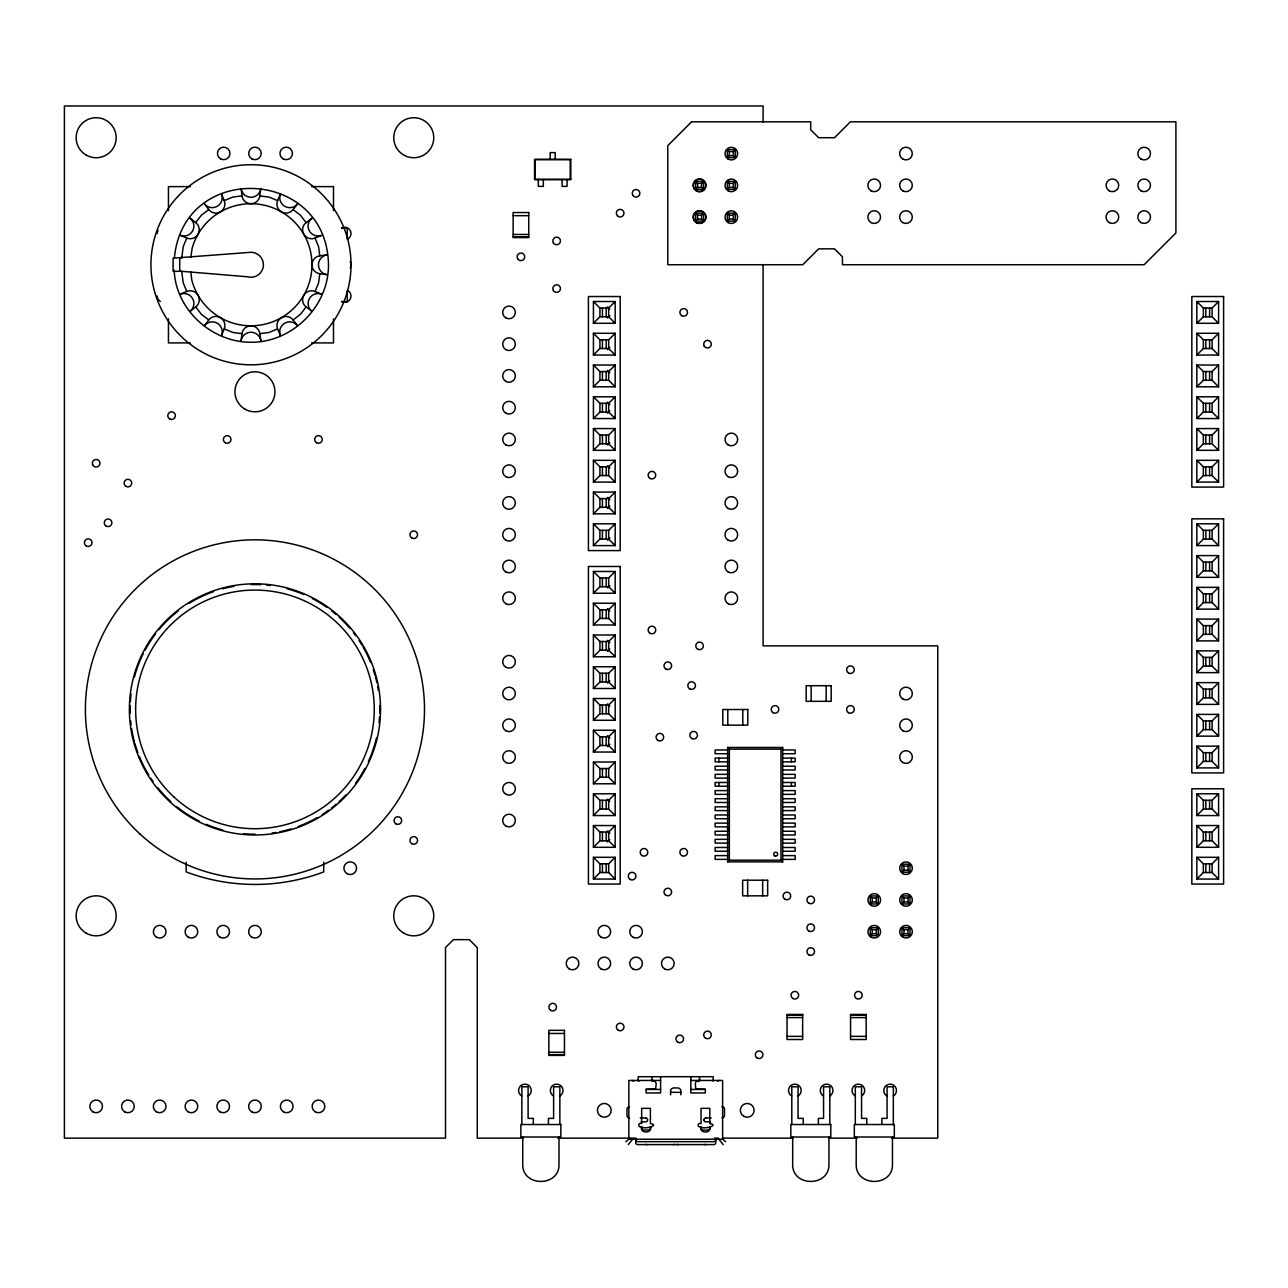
<?xml version="1.0" encoding="UTF-8"?>
<svg xmlns="http://www.w3.org/2000/svg" width="1288" height="1288" viewBox="0 0 1288 1288"><rect width="100%" height="100%" fill="white"/><g stroke="black" fill="none" stroke-linecap="round" stroke-linejoin="round"><path stroke-width="1.5" d="M241.951 333.656L241.065 340.966A9.998 9.998 0 0 1 260.901 340.966L259.886 333.656A9.048 9.048 0 0 0 241.951 333.656L232.774 332.449L224.241 328.907A9.048 9.048 0 0 0 208.704 319.939L201.363 314.304L195.744 306.979A9.048 9.048 0 0 0 186.776 291.442L183.234 282.893L181.705 271.301L173.091 271.301L173.091 258.163L251.176 252.271A12.51 12.51 0 0 1 263.267 266.664A12.51 12.51 0 0 1 247.425 276.775L181.721 271.301M174.427 257.471C183.975 160.855 326.975 167.875 328.488 264.764C328.746 306.254 292.457 342.528 250.983 342.27C211.844 342.367 175.667 309.748 174.186 270.238M181.721 258.163L183.234 246.636L186.808 238.006L180.062 235.173L181.173 235.656A9.998 9.998 0 0 0 190.994 219.008L189.883 218.139L196.694 223.404A9.048 9.048 0 0 1 187.807 238.441L186.808 238.006M259.806 195.873L259.645 197.032A9.048 9.048 0 0 1 242.176 197.032L241.146 188.547L241.323 189.851A9.998 9.998 0 0 0 260.643 189.851L260.804 188.547L259.806 195.873L269.047 197.08L277.628 200.638L277.017 202.619A9.048 9.048 0 0 0 292.94 209.815L297.48 203.971A9.998 9.998 0 0 1 279.866 196.018L280.526 193.828L277.628 200.638M315.045 238.038L314.658 238.232A9.048 9.048 0 0 1 304.676 223.903L312.034 218.107L310.456 219.556A9.998 9.998 0 0 0 321.501 235.414L315.045 238.038L318.587 246.636L319.794 255.797A9.048 9.048 0 0 0 319.794 273.732L318.587 282.893L315.029 291.507L313.934 291.056A9.048 9.048 0 0 0 305.208 306.19L312.066 311.39L311.036 310.585A9.998 9.998 0 0 1 320.696 293.857L321.903 294.356L315.029 291.507M190.833 257.391L192.105 248.359A61.051 61.051 0 0 1 286.435 215.112A61.051 61.051 0 0 1 285.421 315.125A61.051 61.051 0 0 1 191.783 279.963L190.833 272.058M632.585 1139.284L628.303 1144.533M224.241 328.907L221.472 335.717A9.998 9.998 0 0 0 204.293 325.8L208.704 319.939M195.696 222.615L201.363 215.225L208.753 209.558L209.944 210.894A9.048 9.048 0 0 0 224.434 201.153L221.681 194.391A9.998 9.998 0 0 1 205.645 205.178L204.341 203.697L208.753 209.558M306.142 306.914L300.458 314.304L293.117 319.939A9.048 9.048 0 0 0 277.596 328.907L269.047 332.449L259.886 333.656M534.568 179.483L570.826 179.483L570.826 159.487L534.568 159.487L534.568 179.483L570.826 179.483M534.568 159.487L570.826 159.487M695.584 189.368L697.581 187.372L701.574 187.372L703.586 189.368L695.584 189.368L695.584 181.367L703.586 181.367L703.586 189.368M701.574 187.372L701.574 183.363L703.586 181.367M727.334 157.603L729.33 155.607L733.339 155.607L735.335 157.603L727.334 157.603L727.334 149.601L735.335 149.601L735.335 157.603M733.339 155.607L733.339 151.614L735.335 149.601M593.43 323.288L599.918 316.784L608.677 316.784L615.181 323.288L615.181 301.521L593.43 301.521L593.43 323.288L615.181 323.288M593.43 301.521L599.918 308.025L608.677 308.025L615.181 301.521M695.584 221.133L697.581 219.121L701.574 219.121L703.586 221.133L695.584 221.133L695.584 213.132L703.586 213.132L703.586 221.133M701.574 219.121L701.574 215.128L703.586 213.132M727.334 189.368L729.33 187.372L733.339 187.372L735.335 189.368L727.334 189.368L727.334 181.367L735.335 181.367L735.335 189.368M733.339 187.372L733.339 183.363L735.335 181.367M593.43 355.037L599.918 348.533L608.677 348.533L615.181 355.037L615.181 333.286L593.43 333.286L593.43 355.037L615.181 355.037M593.43 333.286L599.918 339.791L608.677 339.791L615.181 333.286M727.334 221.133L729.33 219.121L733.339 219.121L735.335 221.133L727.334 221.133L727.334 213.132L735.335 213.132L735.335 221.133M733.339 219.121L733.339 215.128L735.335 213.132M593.43 386.803L599.918 380.298L608.677 380.298L615.181 386.803L615.181 365.035L593.43 365.035L593.43 386.803L615.181 386.803M593.43 365.035L599.918 371.54L608.677 371.54L615.181 365.035M593.43 418.552L599.918 412.063L599.918 403.305L593.43 396.801L615.181 396.801L615.181 418.552L593.43 418.552L593.43 396.801M615.181 418.552L608.677 412.063L608.677 403.305L615.181 396.801M593.43 450.317L599.918 443.813L608.677 443.813L615.181 450.317L615.181 428.566L593.43 428.566L593.43 450.317L615.181 450.317M593.43 428.566L599.918 435.054L608.677 435.054L615.181 428.566M593.43 482.082L599.918 475.578L599.918 466.82L593.43 460.315L615.181 460.315L615.181 482.082L593.43 482.082L593.43 460.315M615.181 482.082L608.677 475.578L608.677 466.82L615.181 460.315M593.43 513.832L599.918 507.327L608.677 507.327L615.181 513.832L615.181 492.08L593.43 492.08L593.43 513.832L615.181 513.832M593.43 492.08L599.918 498.585L608.677 498.585L615.181 492.08M593.43 545.597L599.918 539.092L608.677 539.092L615.181 545.597L615.181 523.83L593.43 523.83L593.43 545.597L615.181 545.597M593.43 523.83L599.918 530.334L608.677 530.334L615.181 523.83M593.43 593.237L599.918 586.732L599.918 577.974L593.43 571.47L615.181 571.47L615.181 593.237L593.43 593.237L593.43 571.47M599.918 577.974L608.677 577.974L615.181 571.47M593.43 624.986L599.918 618.481L608.677 618.481L615.181 624.986L593.43 624.986L593.43 603.235L615.181 603.235L615.181 624.986M608.677 618.481L608.677 609.739L615.181 603.235M593.43 656.751L599.918 650.247L599.918 641.488L593.43 635L615.181 635L615.181 656.751L593.43 656.751L593.43 635M599.918 641.488L608.677 641.488L615.181 635M593.43 688.5L599.918 682.012L608.677 682.012L615.181 688.5L593.43 688.5L593.43 666.749L615.181 666.749L615.181 688.5M593.43 666.749L599.918 673.254L608.677 673.254L615.181 666.749M593.43 720.266L599.918 713.761L599.918 705.019L593.43 698.515L615.181 698.515L615.181 720.266L593.43 720.266L593.43 698.515M599.918 705.019L608.677 705.019L615.181 698.515M593.43 752.031L599.918 745.527L599.918 736.768L593.43 730.264L615.181 730.264L615.181 752.031L593.43 752.031L593.43 730.264M599.918 736.768L608.677 736.768L615.181 730.264M593.43 783.78L599.918 777.276L599.918 768.534L593.43 762.029L615.181 762.029L615.181 783.78L593.43 783.78L593.43 762.029M599.918 768.534L608.677 768.534L615.181 762.029M593.43 815.546L599.918 809.041L608.677 809.041L615.181 815.546L593.43 815.546L593.43 793.794L615.181 793.794L615.181 815.546M593.43 793.794L599.918 800.283L608.677 800.283L615.181 793.794M593.43 847.295L599.918 840.806L599.918 832.048L593.43 825.544L615.181 825.544L615.181 847.295L593.43 847.295L593.43 825.544M615.181 847.295L608.677 840.806L608.677 832.048L615.181 825.544M593.43 879.06L599.918 872.556L608.677 872.556L615.181 879.06L615.181 857.309L593.43 857.309L593.43 879.06L615.181 879.06M608.677 872.556L608.677 863.813L615.181 857.309M1196.842 323.288L1203.346 316.784L1203.346 308.025L1196.842 301.521L1218.593 301.521L1218.593 323.288L1196.842 323.288L1196.842 301.521M1203.346 308.025L1212.105 308.025L1218.593 301.521M782.669 861.865L780.963 860.175L780.963 749.149L782.669 747.459L727.656 747.459L727.656 861.865L782.669 861.865L782.669 747.459M1196.842 355.037L1203.346 348.533L1203.346 339.791L1196.842 333.286L1218.593 333.286L1218.593 355.037L1196.842 355.037L1196.842 333.286M1203.346 339.791L1212.105 339.791L1218.593 333.286M1196.842 386.803L1203.346 380.298L1203.346 371.54L1196.842 365.035L1218.593 365.035L1218.593 386.803L1196.842 386.803L1196.842 365.035M1203.346 371.54L1212.105 371.54L1218.593 365.035M727.656 861.865L729.346 860.175L729.346 749.149L727.656 747.459M1196.842 418.552L1203.346 412.063L1203.346 403.305L1196.842 396.801L1218.593 396.801L1218.593 418.552L1196.842 418.552L1196.842 396.801M1203.346 403.305L1212.105 403.305L1218.593 396.801M1196.842 450.317L1203.346 443.813L1203.346 435.054L1196.842 428.566L1218.593 428.566L1218.593 450.317L1196.842 450.317L1196.842 428.566M1203.346 435.054L1212.105 435.054L1218.593 428.566M1196.842 482.082L1203.346 475.578L1203.346 466.82L1196.842 460.315L1218.593 460.315L1218.593 482.082L1196.842 482.082L1196.842 460.315M1203.346 466.82L1212.105 466.82L1218.593 460.315M1196.842 545.597L1203.346 539.092L1212.105 539.092L1218.593 545.597L1218.593 523.83L1196.842 523.83L1196.842 545.597L1218.593 545.597M1196.842 523.83L1203.346 530.334L1212.105 530.334L1218.593 523.83M870.253 903.951L872.25 901.938L872.25 897.945L870.253 895.949L878.255 895.949L878.255 903.951L870.253 903.951L870.253 895.949M872.25 897.945L876.259 897.945L878.255 895.949M902.003 872.185L904.015 870.189L908.008 870.189L910.004 872.185L902.003 872.185L902.003 864.184L910.004 864.184L910.004 872.185M908.008 870.189L908.008 866.18L910.004 864.184M1196.842 577.346L1203.346 570.858L1212.105 570.858L1218.593 577.346L1218.593 555.595L1196.842 555.595L1196.842 577.346L1218.593 577.346M1196.842 555.595L1203.346 562.099L1212.105 562.099L1218.593 555.595M870.253 935.7L872.25 933.703L876.259 933.703L878.255 935.7L878.255 927.698L870.253 927.698L870.253 935.7L878.255 935.7M870.253 927.698L872.25 929.695L876.259 929.695L878.255 927.698M902.003 903.951L904.015 901.938L908.008 901.938L910.004 903.951L902.003 903.951L902.003 895.949L910.004 895.949L910.004 903.951M908.008 901.938L908.008 897.945L910.004 895.949M1196.842 609.111L1203.346 602.607L1212.105 602.607L1218.593 609.111L1218.593 587.36L1196.842 587.36L1196.842 609.111L1218.593 609.111M1196.842 587.36L1203.346 593.849L1212.105 593.849L1218.593 587.36M902.003 935.7L904.015 933.703L908.008 933.703L910.004 935.7L902.003 935.7L902.003 927.698L910.004 927.698L910.004 935.7M902.003 927.698L904.015 929.695L908.008 929.695L910.004 927.698M1196.842 640.877L1203.346 634.372L1212.105 634.372L1218.593 640.877L1196.842 640.877L1196.842 619.109L1218.593 619.109L1218.593 640.877M1196.842 619.109L1203.346 625.614L1212.105 625.614L1218.593 619.109M1196.842 672.626L1203.346 666.121L1212.105 666.121L1218.593 672.626L1218.593 650.875L1196.842 650.875L1196.842 672.626L1218.593 672.626M1196.842 650.875L1203.346 657.379L1212.105 657.379L1218.593 650.875M1196.842 704.391L1203.346 697.887L1212.105 697.887L1218.593 704.391L1218.593 682.624L1196.842 682.624L1196.842 704.391L1218.593 704.391M1196.842 682.624L1203.346 689.128L1212.105 689.128L1218.593 682.624M1196.842 736.14L1203.346 729.652L1212.105 729.652L1218.593 736.14L1218.593 714.389L1196.842 714.389L1196.842 736.14L1218.593 736.14M1196.842 714.389L1203.346 720.894L1212.105 720.894L1218.593 714.389M1196.842 767.906L1203.346 761.401L1212.105 761.401L1218.593 767.906L1218.593 746.154L1196.842 746.154L1196.842 767.906L1218.593 767.906M1196.842 746.154L1203.346 752.659L1212.105 752.659L1218.593 746.154M1196.842 815.546L1203.346 809.041L1212.105 809.041L1218.593 815.546L1218.593 793.794L1196.842 793.794L1196.842 815.546L1218.593 815.546M1196.842 793.794L1203.346 800.283L1212.105 800.283L1218.593 793.794M1196.842 847.295L1203.346 840.806L1212.105 840.806L1218.593 847.295L1196.842 847.295L1196.842 825.544L1218.593 825.544L1218.593 847.295M1196.842 825.544L1203.346 832.048L1212.105 832.048L1218.593 825.544M1196.842 879.06L1203.346 872.556L1212.105 872.556L1218.593 879.06L1218.593 857.309L1196.842 857.309L1196.842 879.06L1218.593 879.06M1196.842 857.309L1203.346 863.813L1212.105 863.813L1218.593 857.309M717.706 1081.147L719.171 1080.455M625.839 1141.715L628.834 1139.22L722.616 1139.22L725.611 1141.715M195.744 306.979L189.948 311.454A9.998 9.998 0 0 0 180.03 294.276L186.776 291.442M712.699 1080.857L713.858 1080.455M224.176 200.638L232.774 197.08L242.031 195.873M319.794 255.797L327.184 254.847A9.998 9.998 0 0 0 327.184 274.682L319.794 273.732M727.334 149.601L729.33 151.614L733.339 151.614M695.584 181.367L697.581 183.363L701.574 183.363M727.334 181.367L729.33 183.363L733.339 183.363M190.334 186.615L168.454 186.615L168.454 210.668M311.632 186.615L333.495 186.615L333.495 210.668M695.584 213.132L697.581 215.128L701.574 215.128M727.334 213.132L729.33 215.128L733.339 215.128M513.139 215.676L528.74 215.676M341.626 227.879L347.261 227.879L347.261 239.133M513.139 234.464L528.74 234.464M513.139 236.815L528.74 236.815M341.626 301.65L347.261 301.65L347.261 290.396M1203.346 316.784L1212.105 316.784L1218.593 323.288M190.334 342.914L168.454 342.914L168.454 318.861M311.632 342.914L333.495 342.914L333.495 318.861M1203.346 348.533L1212.105 348.533L1218.593 355.037M1203.346 380.298L1212.105 380.298L1218.593 386.803M599.918 403.305L608.677 403.305M599.918 412.063L608.677 412.063M1203.346 412.063L1212.105 412.063L1218.593 418.552M1203.346 443.813L1212.105 443.813L1218.593 450.317M599.918 466.82L608.677 466.82M599.918 475.578L608.677 475.578M1203.346 475.578L1212.105 475.578L1218.593 482.082M599.918 586.732L608.677 586.732L615.181 593.237M593.43 603.235L599.918 609.739L608.677 609.739M599.918 650.247L608.677 650.247L615.181 656.751M599.918 713.761L608.677 713.761L615.181 720.266M599.918 745.527L608.677 745.527L615.181 752.031M729.346 749.149L780.963 749.149M727.656 749.97L715.146 749.97L715.146 753.721L727.656 753.721M782.669 749.97L795.163 749.97L795.163 753.721L782.669 753.721M727.656 758.085L715.146 758.085L715.146 761.836L727.656 761.836M782.669 758.085L795.163 758.085L795.163 761.836L782.669 761.836M727.656 766.215L715.146 766.215L715.146 769.966L727.656 769.966M782.669 766.215L795.163 766.215L795.163 769.966L782.669 769.966M727.656 774.346L715.146 774.346L715.146 778.097L727.656 778.097M782.669 774.346L795.163 774.346L795.163 778.097L782.669 778.097M599.918 777.276L608.677 777.276L615.181 783.78M727.656 782.476L715.146 782.476L715.146 786.227L727.656 786.227M782.669 782.476L795.163 782.476L795.163 786.227L782.669 786.227M727.656 790.607L715.146 790.607L715.146 794.358L727.656 794.358M782.669 790.607L795.163 790.607L795.163 794.358L782.669 794.358M727.656 798.721L715.146 798.721L715.146 802.472L727.656 802.472M782.669 798.721L795.163 798.721L795.163 802.472L782.669 802.472M727.656 806.851L715.146 806.851L715.146 810.603L727.656 810.603M782.669 806.851L795.163 806.851L795.163 810.603L782.669 810.603M727.656 814.982L715.146 814.982L715.146 818.733L727.656 818.733M782.669 814.982L795.163 814.982L795.163 818.733L782.669 818.733M727.656 823.113L715.146 823.113L715.146 826.864L727.656 826.864M782.669 823.113L795.163 823.113L795.163 826.864L782.669 826.864M727.656 831.243L715.146 831.243L715.146 834.994L727.656 834.994M782.669 831.243L795.163 831.243L795.163 834.994L782.669 834.994M599.918 832.048L608.677 832.048M727.656 839.357L715.146 839.357L715.146 843.109L727.656 843.109M782.669 839.357L795.163 839.357L795.163 843.109L782.669 843.109M599.918 840.806L608.677 840.806M727.656 847.488L715.146 847.488L715.146 851.239L727.656 851.239M782.669 847.488L795.163 847.488L795.163 851.239L782.669 851.239M727.656 855.618L715.146 855.618L715.146 859.37L727.656 859.37M782.669 855.618L795.163 855.618L795.163 859.37L782.669 859.37M729.346 860.175L780.963 860.175M593.43 857.309L599.918 863.813L608.677 863.813M902.003 864.184L904.015 866.18L908.008 866.18M902.003 895.949L904.015 897.945L908.008 897.945M872.25 901.938L876.259 901.938L878.255 903.951M787.049 1015.234L802.649 1015.234M850.563 1015.234L866.18 1015.234M787.049 1017.584L802.649 1017.584M850.563 1017.584L866.18 1017.584M548.865 1033.459L564.466 1033.459M787.049 1036.373L802.649 1036.373M850.563 1036.373L866.18 1036.373M548.865 1052.248L564.466 1052.248M548.865 1054.598L564.466 1054.598M660.599 1080.455L628.834 1080.455L628.834 1139.22M690.851 1080.455L722.616 1080.455L722.616 1139.22M646.093 1089.455L660.599 1089.455M690.851 1089.455L705.357 1089.455M670.597 1092.337L680.853 1092.337M640.297 1117.968L645.723 1117.968M705.727 1117.968L711.153 1117.968M641.054 1121.832L645.723 1121.832A1.868 1.868 0 0 0 647.59 1119.964L647.59 1119.835M710.396 1121.832L705.727 1121.832A1.868 1.868 0 0 1 703.86 1119.964L703.86 1119.835M641.649 1126.71C637.753 1128.224 637.753 1122.09 641.649 1123.587L641.649 1108.34L650.408 1108.34L650.408 1123.587C660.631 1125.503 643.308 1129.753 641.649 1126.839C639.331 1133.842 652.871 1133.714 650.408 1126.71M701.042 1126.71C697.146 1128.224 697.146 1122.09 701.042 1123.587L701.042 1108.34L709.801 1108.34L709.801 1123.587C720.008 1125.503 702.701 1129.753 701.042 1126.839C698.724 1133.842 712.264 1133.714 709.801 1126.71M523.524 1138.141L477.268 1138.141L477.268 947.582L469.331 939.644L453.44 939.644L445.503 947.582L445.503 1138.141L64.4 1138.141L64.4 105.97L763.092 105.97L763.092 122.022M557.704 1138.141L636.127 1138.141M714.55 1138.141L718.575 1138.141M722.6 1138.141L792.989 1138.141M829.182 1138.141L857.325 1138.141M891.521 1138.141L937.777 1138.141L937.777 645.868L763.092 645.868L763.092 264.523M637.592 1080.455L639.057 1081.147M632.279 1080.455L633.744 1081.147M293.101 209.574L300.458 215.225L306.109 222.599M723.212 1144.597L718.865 1139.284M293.117 319.939L297.673 325.8A9.998 9.998 0 0 0 280.494 335.717L277.596 328.907M1212.105 308.025L1212.105 316.784M1212.105 339.791L1212.105 348.533M1212.105 371.54L1212.105 380.298M1212.105 403.305L1212.105 412.063M1212.105 435.054L1212.105 443.813M1212.105 466.82L1212.105 475.578M1212.105 530.334L1212.105 539.092M1212.105 562.099L1212.105 570.858M1212.105 593.849L1212.105 602.607M1212.105 625.614L1212.105 634.372M1212.105 657.379L1212.105 666.121M1212.105 689.128L1212.105 697.887M1212.105 720.894L1212.105 729.652M1212.105 752.659L1212.105 761.401M1212.105 800.283L1212.105 809.041M1212.105 832.048L1212.105 840.806M1212.105 863.813L1212.105 872.556M1209.593 308.025L1209.593 316.784M1209.593 339.791L1209.593 348.533M1209.593 371.54L1209.593 380.298M1209.593 403.305L1209.593 412.063M1209.593 435.054L1209.593 443.813M1209.593 466.82L1209.593 475.578M1209.593 530.334L1209.593 539.092M1209.593 562.099L1209.593 570.858M1209.593 593.849L1209.593 602.607M1209.593 625.614L1209.593 634.372M1209.593 657.379L1209.593 666.121M1209.593 689.128L1209.593 697.887M1209.593 720.894L1209.593 729.652M1209.593 752.659L1209.593 761.401M1209.593 800.283L1209.593 809.041M1209.593 832.048L1209.593 840.806M1209.593 863.813L1209.593 872.556M1205.842 308.025L1205.842 316.784M1205.842 339.791L1205.842 348.533M1205.842 371.54L1205.842 380.298M1205.842 403.305L1205.842 412.063M1205.842 435.054L1205.842 443.813M1205.842 466.82L1205.842 475.578M1205.842 530.334L1205.842 539.092M1205.842 562.099L1205.842 570.858M1205.842 593.849L1205.842 602.607M1205.842 625.614L1205.842 634.372M1205.842 657.379L1205.842 666.121M1205.842 689.128L1205.842 697.887M1205.842 720.894L1205.842 729.652M1205.842 752.659L1205.842 761.401M1205.842 800.283L1205.842 809.041M1205.842 832.048L1205.842 840.806M1205.842 863.813L1205.842 872.556M1203.346 530.334L1203.346 539.092M1203.346 562.099L1203.346 570.858M1203.346 593.849L1203.346 602.607M1203.346 625.614L1203.346 634.372M1203.346 657.379L1203.346 666.121M1203.346 689.128L1203.346 697.887M1203.346 720.894L1203.346 729.652M1203.346 752.659L1203.346 761.401M1203.346 800.283L1203.346 809.041M1203.346 832.048L1203.346 840.806M1203.346 863.813L1203.346 872.556M908.008 929.695L908.008 933.703M904.015 866.18L904.015 870.189M904.015 897.945L904.015 901.938M904.015 929.695L904.015 933.703M893.341 1124.521L893.341 1086.798L887.078 1086.798L887.078 1118.37L881.878 1118.37L881.878 1124.521M892.455 1137.014L892.455 1163.901C893.518 1187.262 855.135 1187.262 856.198 1163.901L856.198 1137.014M876.259 897.945L876.259 901.938M876.259 929.695L876.259 933.703M872.25 929.695L872.25 933.703M866.776 1124.521L866.776 1118.37L861.575 1118.37L861.575 1086.798L855.312 1086.798L855.312 1124.521M829.81 1124.521L829.81 1086.798L823.563 1086.798L823.563 1118.37L818.363 1118.37L818.363 1124.521M828.941 1137.014L828.941 1163.901C830.003 1187.262 791.621 1187.262 792.684 1163.901L792.684 1137.014M826.172 685.699L826.172 701.332M811.166 685.699L811.166 701.332M803.261 1124.521L803.261 1118.37L798.045 1118.37L798.045 1086.798L791.798 1086.798L791.798 1124.521M791.412 758.085L791.412 761.836M791.412 782.476L791.412 786.227M762.657 880.219L762.657 895.836M747.652 880.219L747.652 895.836M742.806 709.511L742.806 725.144M729.33 151.614L729.33 155.607M729.33 183.363L729.33 187.372M729.33 215.128L729.33 219.121M727.801 709.511L727.801 725.144M718.897 758.085L718.897 761.836M718.897 782.476L718.897 786.227M715.742 1139.22L715.742 1143.036A2.496 1.562 0 0 1 713.23 1144.597L638.22 1144.597A2.496 1.562 0 0 1 635.709 1143.036L635.709 1139.22M713.23 1080.455L713.23 1076.704L638.22 1076.704L638.22 1080.455M699.513 1076.704L699.513 1080.455M697.581 183.363L697.581 187.372M697.581 215.128L697.581 219.121M690.851 1076.704L690.851 1092.949L705.357 1092.949L705.357 1089.197L695.81 1089.036L695.295 1084.206A3.751 3.075 90 0 1 698.37 1080.455M680.853 1094.832L680.853 1091.081A3.123 3.123 0 0 0 677.73 1087.957L673.721 1087.957A3.123 3.123 0 0 0 670.597 1091.081L670.597 1094.832M660.599 1076.704L660.599 1092.949L646.093 1092.949L646.093 1089.197L655.64 1089.036L656.156 1084.206A3.751 3.075 -90 0 0 653.08 1080.455M651.937 1076.704L651.937 1080.455M608.677 308.025L608.677 316.784M608.677 339.791L608.677 348.533M608.677 371.54L608.677 380.298M608.677 435.054L608.677 443.813M608.677 498.585L608.677 507.327M608.677 530.334L608.677 539.092M608.677 577.974L608.677 586.732M608.677 641.488L608.677 650.247M608.677 673.254L608.677 682.012M608.677 705.019L608.677 713.761M608.677 736.768L608.677 745.527M608.677 768.534L608.677 777.276M608.677 800.283L608.677 809.041M606.181 308.025L606.181 316.784M606.181 339.791L606.181 348.533M606.181 371.54L606.181 380.298M606.181 403.305L606.181 412.063M606.181 435.054L606.181 443.813M606.181 466.82L606.181 475.578M606.181 498.585L606.181 507.327M606.181 530.334L606.181 539.092M606.181 577.974L606.181 586.732M606.181 609.739L606.181 618.481M606.181 641.488L606.181 650.247M606.181 673.254L606.181 682.012M606.181 705.019L606.181 713.761M606.181 736.768L606.181 745.527M606.181 768.534L606.181 777.276M606.181 800.283L606.181 809.041M606.181 832.048L606.181 840.806M606.181 863.813L606.181 872.556M602.43 308.025L602.43 316.784M602.43 339.791L602.43 348.533M602.43 371.54L602.43 380.298M602.43 403.305L602.43 412.063M602.43 435.054L602.43 443.813M602.43 466.82L602.43 475.578M602.43 498.585L602.43 507.327M602.43 530.334L602.43 539.092M602.43 577.974L602.43 586.732M602.43 609.739L602.43 618.481M602.43 641.488L602.43 650.247M602.43 673.254L602.43 682.012M602.43 705.019L602.43 713.761M602.43 736.768L602.43 745.527M602.43 768.534L602.43 777.276M602.43 800.283L602.43 809.041M602.43 832.048L602.43 840.806M602.43 863.813L602.43 872.556M599.918 308.025L599.918 316.784M599.918 339.791L599.918 348.533M599.918 371.54L599.918 380.298M599.918 435.054L599.918 443.813M599.918 498.585L599.918 507.327M599.918 530.334L599.918 539.092M599.918 609.739L599.918 618.481M599.918 673.254L599.918 682.012M599.918 800.283L599.918 809.041M599.918 863.813L599.918 872.556M570.23 160.082L570.23 178.887M567.074 179.483L567.074 186.374L562.083 186.374L562.083 179.483M559.861 1124.521L559.861 1086.798L553.615 1086.798L553.615 1118.37L548.414 1118.37L548.414 1124.521M558.992 1137.014L558.992 1163.901C560.055 1187.262 521.672 1187.262 522.735 1163.901L522.735 1137.014M555.192 159.487L555.192 152.612L550.201 152.612L550.201 159.487M543.327 179.483L543.327 186.374L538.32 186.374L538.32 179.483M535.164 160.082L535.164 178.887M533.312 1124.521L533.312 1118.37L528.096 1118.37L528.096 1086.798L521.849 1086.798L521.849 1124.521M323.723 862.171L323.723 871.928A195.374 195.374 0 0 1 186.18 871.928L186.18 862.171M179.74 258.163L179.74 271.301M728.042 830.39A3.816 3.816 0 0 1 728.042 826.574M823.435 1095.991A6.36 6.36 0 0 1 821.744 1086.412A6.36 6.36 0 0 1 831.485 1086.412A6.36 6.36 0 0 1 829.794 1095.991M791.685 1095.991A6.36 6.36 0 0 1 789.995 1086.412A6.36 6.36 0 0 1 799.719 1086.412A6.36 6.36 0 0 1 798.029 1095.991M886.949 1095.991A6.36 6.36 0 0 1 885.259 1086.412A6.36 6.36 0 0 1 894.999 1086.412A6.36 6.36 0 0 1 893.309 1095.991M855.2 1095.991A6.36 6.36 0 0 1 853.509 1086.412A6.36 6.36 0 0 1 863.234 1086.412A6.36 6.36 0 0 1 861.543 1095.991M553.486 1095.991A6.36 6.36 0 0 1 551.795 1086.412A6.36 6.36 0 0 1 561.536 1086.412A6.36 6.36 0 0 1 559.845 1095.991M521.721 1095.991A6.36 6.36 0 0 1 520.046 1086.412A6.36 6.36 0 0 1 529.771 1086.412A6.36 6.36 0 0 1 528.08 1095.991M347.873 290.605A6.247 6.247 0 0 1 350.175 299.154A6.247 6.247 0 0 1 341.626 301.44M341.626 228.089A6.247 6.247 0 0 1 350.175 230.375A6.247 6.247 0 0 1 347.873 238.924M350.175 261.641A6.247 6.247 0 0 1 350.175 267.888M160.34 301.44A6.247 6.247 0 0 1 157.217 296.031M157.217 233.498A6.247 6.247 0 0 1 158.054 230.375M607.485 799.172A6.36 6.36 0 0 1 609.804 801.49M607.485 370.413A6.36 6.36 0 0 1 609.804 372.747M609.804 410.856A6.36 6.36 0 0 1 607.485 413.174M607.485 402.178A6.36 6.36 0 0 1 609.804 404.496M609.804 442.621A6.36 6.36 0 0 1 607.485 444.94M607.485 465.693A6.36 6.36 0 0 1 609.804 468.027M609.804 506.136A6.36 6.36 0 0 1 607.485 508.454M607.485 497.458A6.36 6.36 0 0 1 609.804 499.776M609.804 537.885A6.36 6.36 0 0 1 607.485 540.219M609.804 585.525A6.36 6.36 0 0 1 607.485 587.859M607.485 608.612A6.36 6.36 0 0 1 609.804 610.931M609.804 649.039A6.36 6.36 0 0 1 607.485 651.374M607.485 640.378A6.36 6.36 0 0 1 609.804 642.696M609.804 680.805A6.36 6.36 0 0 1 607.485 683.123M607.485 703.892A6.36 6.36 0 0 1 609.804 706.21M609.804 744.319A6.36 6.36 0 0 1 607.485 746.654M607.485 735.641A6.36 6.36 0 0 1 609.804 737.976M609.804 315.576A6.36 6.36 0 0 1 607.485 317.911M607.485 306.898A6.36 6.36 0 0 1 609.804 309.233M609.804 839.599A6.36 6.36 0 0 1 607.485 841.917M607.485 830.921A6.36 6.36 0 0 1 609.804 833.255M609.804 347.341A6.36 6.36 0 0 1 607.485 349.66M703.86 1119.964A1.868 1.868 0 0 1 705.727 1118.081M721.988 1106.714A2.496 2.496 0 0 1 724.484 1109.21L724.484 1115.456A2.496 2.496 0 0 1 721.988 1117.968M645.723 1118.081A1.868 1.868 0 0 1 647.59 1119.964M629.462 1106.714A2.496 2.496 0 0 0 626.966 1109.21L626.966 1115.456A2.496 2.496 0 0 0 629.462 1117.968M709.801 1127.918A2.496 2.174 0 0 1 707.289 1130.091L703.538 1130.091A2.496 2.174 0 0 1 701.042 1127.918M650.408 1127.918A2.496 2.174 0 0 1 647.912 1130.091L644.161 1130.091A2.496 2.174 0 0 1 641.649 1127.918M698.354 1081.55A3.751 3.075 -90 0 1 700.527 1080.455M650.923 1080.455A3.751 3.075 -90 0 1 653.096 1081.55M674.349 1144.388A2.496 1.562 0 0 1 673.093 1144.597M705.727 1144.388A2.496 1.562 0 0 1 704.488 1144.597M678.357 1144.597A2.496 1.562 0 0 1 677.102 1144.388M646.962 1144.597A2.496 1.562 0 0 1 645.723 1144.388M715.742 1140.105A2.496 1.562 0 0 1 713.23 1141.667L638.22 1141.667A2.496 1.562 0 0 1 635.709 1140.105M379.719 705.566A124.823 124.823 0 0 1 379.719 713.198M379.541 717.046A124.823 124.823 0 0 1 379.058 722.81M376.466 737.992A124.823 124.823 0 0 1 368.352 761.578M364.923 768.469A124.823 124.823 0 0 1 355.73 783.056M345.876 794.921A124.823 124.823 0 0 1 339.082 801.619M336.2 804.163A124.823 124.823 0 0 1 331.708 807.834M328.617 810.168A124.823 124.823 0 0 1 322.258 814.515M317.363 817.494A124.823 124.823 0 0 1 298.22 826.477M290.927 828.925A124.823 124.823 0 0 1 279.818 831.726M276.018 832.434A124.823 124.823 0 0 1 272.203 833.014M254.96 834.221A124.823 124.823 0 0 1 243.464 833.69M222.647 829.971A124.823 124.823 0 0 1 206.289 824.336M199.286 821.116A124.823 124.823 0 0 1 176.681 806.626M170.837 801.619A124.823 124.823 0 0 1 157.716 787.66M153.047 781.494A124.823 124.823 0 0 1 150.873 778.306M148.812 775.07A124.823 124.823 0 0 1 139.265 756.265M137.864 752.659A124.823 124.823 0 0 1 134.886 743.53M134.371 741.695A124.823 124.823 0 0 1 131.601 728.557M131.07 724.725A124.823 124.823 0 0 1 130.652 720.878M130.185 713.198A124.823 124.823 0 0 1 130.185 705.566M130.362 701.735A124.823 124.823 0 0 1 131.07 694.055M134.371 677.086A124.823 124.823 0 0 1 143.226 653.708M144.997 650.311A124.823 124.823 0 0 1 155.333 634.163M158.939 629.623A124.823 124.823 0 0 1 178.195 610.947M189.272 603.235A124.823 124.823 0 0 1 213.502 591.643M222.647 588.809A124.823 124.823 0 0 1 233.885 586.346M251.144 584.623A124.823 124.823 0 0 1 260.691 584.688M266.439 585.09A124.823 124.823 0 0 1 270.287 585.509M287.256 588.809A124.823 124.823 0 0 1 303.614 594.428M312.34 598.534A124.823 124.823 0 0 1 327.055 607.485M331.708 610.947A124.823 124.823 0 0 1 336.2 614.618M339.082 617.161A124.823 124.823 0 0 1 349.724 628.141M353.395 632.633A124.823 124.823 0 0 1 355.73 635.725M359.03 640.474A124.823 124.823 0 0 1 362.089 645.336M363.055 646.979A124.823 124.823 0 0 1 370.654 662.515M373.327 669.76A124.823 124.823 0 0 1 375.017 675.25M375.533 677.086A124.823 124.823 0 0 1 376.885 682.656M377.658 686.424A124.823 124.823 0 0 1 378.302 690.223M691.592 121.813L667.78 145.641L667.78 264.732L802.746 264.732L818.637 248.858L834.511 248.858L842.449 256.795L842.449 264.732L1144.163 264.732L1175.912 232.967L1175.912 121.813L850.386 121.813L834.511 137.703L818.637 137.703L810.683 129.75L810.683 121.813L691.592 121.813M528.74 212.536L513.139 212.536L513.139 237.588L528.74 237.588L528.74 212.536M620.188 296.53L588.423 296.53L588.423 550.588L620.188 550.588L620.188 296.53M1223.6 296.53L1191.835 296.53L1191.835 487.073L1223.6 487.073L1223.6 296.53M1223.6 518.839L1191.835 518.839L1191.835 772.913L1223.6 772.913L1223.6 518.839M620.188 566.479L588.423 566.479L588.423 884.067L620.188 884.067L620.188 566.479M831.179 685.699L806.175 685.699L806.175 701.332L831.179 701.332L831.179 685.699M747.797 709.511L722.793 709.511L722.793 725.144L747.797 725.144L747.797 709.511M1223.6 788.787L1191.835 788.787L1191.835 884.067L1223.6 884.067L1223.6 788.787M767.664 880.219L742.645 880.219L742.645 895.836L767.664 895.836L767.664 880.219M802.649 1014.445L787.049 1014.445L787.049 1039.513L802.649 1039.513L802.649 1014.445M866.18 1014.445L850.563 1014.445L850.563 1039.513L866.18 1039.513L866.18 1014.445M564.466 1030.336L548.865 1030.336L548.865 1055.387L564.466 1055.387L564.466 1030.336M560.86 1124.521L520.867 1124.521L520.867 1137.014L560.86 1137.014L560.86 1124.521M830.808 1124.521L790.816 1124.521L790.816 1137.014L830.808 1137.014L830.808 1124.521M894.323 1124.521L854.33 1124.521L854.33 1137.014L894.323 1137.014L894.323 1124.521M403.74 933.14A20.012 20.012 0 0 0 433.75 915.816A20.012 20.012 0 0 0 403.74 898.493A20.012 20.012 0 0 0 403.74 933.14M86.151 933.14A20.012 20.012 0 0 0 116.162 915.816A20.012 20.012 0 0 0 86.151 898.493A20.012 20.012 0 0 0 86.151 933.14M86.151 155.059A20.012 20.012 0 0 0 116.162 137.736A20.012 20.012 0 0 0 86.151 120.396A20.012 20.012 0 0 0 86.151 155.059M396.43 147.734A20.012 20.012 0 0 0 431.078 147.734A20.012 20.012 0 0 0 413.754 117.723A20.012 20.012 0 0 0 396.43 147.734M244.945 409.133A20.012 20.012 0 0 0 274.956 391.793A20.012 20.012 0 0 0 244.945 374.47A20.012 20.012 0 0 0 244.945 409.133M550.797 1010.42A3.816 3.816 0 0 0 556.513 1007.119A3.816 3.816 0 0 0 550.797 1003.819A3.816 3.816 0 0 0 550.797 1010.42M808.832 903.242A3.816 3.816 0 0 0 814.547 899.942A3.816 3.816 0 0 0 808.832 896.641A3.816 3.816 0 0 0 808.832 903.242M665.912 895.305A3.816 3.816 0 0 0 671.628 892.004A3.816 3.816 0 0 0 665.912 888.704A3.816 3.816 0 0 0 665.912 895.305M808.832 954.843A3.816 3.816 0 0 0 814.547 951.542A3.816 3.816 0 0 0 808.832 948.242A3.816 3.816 0 0 0 808.832 954.843M785.004 899.282A3.816 3.816 0 0 0 790.735 895.981A3.816 3.816 0 0 0 785.004 892.681A3.816 3.816 0 0 0 785.004 899.282M395.963 823.853A3.816 3.816 0 0 0 401.679 820.553A3.816 3.816 0 0 0 395.963 817.236A3.816 3.816 0 0 0 395.963 823.853M126.015 486.397A3.816 3.816 0 0 0 131.73 483.097A3.816 3.816 0 0 0 126.015 479.796A3.816 3.816 0 0 0 126.015 486.397M808.832 931.031A3.816 3.816 0 0 0 814.547 927.73A3.816 3.816 0 0 0 808.832 924.43A3.816 3.816 0 0 0 808.832 931.031M411.838 538.014A3.816 3.816 0 0 0 417.554 534.713A3.816 3.816 0 0 0 411.838 531.413A3.816 3.816 0 0 0 411.838 538.014M411.838 843.704A3.816 3.816 0 0 0 417.554 840.404A3.816 3.816 0 0 0 411.838 837.103A3.816 3.816 0 0 0 411.838 843.704M92.849 465.161A3.816 3.816 0 0 0 99.466 465.161A3.816 3.816 0 0 0 96.165 459.446A3.816 3.816 0 0 0 92.849 465.161M705.615 1038.225A3.816 3.816 0 0 0 711.33 1034.924A3.816 3.816 0 0 0 705.615 1031.608A3.816 3.816 0 0 0 705.615 1038.225M642.1 855.602A3.816 3.816 0 0 0 647.816 852.302A3.816 3.816 0 0 0 642.1 849.001A3.816 3.816 0 0 0 642.1 855.602M677.826 1042.185A3.816 3.816 0 0 0 683.542 1038.885A3.816 3.816 0 0 0 677.826 1035.584A3.816 3.816 0 0 0 677.826 1042.185M630.186 879.43A3.816 3.816 0 0 0 635.918 876.13A3.816 3.816 0 0 0 630.186 872.813A3.816 3.816 0 0 0 630.186 879.43M553.357 290.492A3.816 3.816 0 0 0 559.958 290.492A3.816 3.816 0 0 0 556.658 284.777A3.816 3.816 0 0 0 553.357 290.492M553.357 242.852A3.816 3.816 0 0 0 559.958 242.852A3.816 3.816 0 0 0 556.658 237.137A3.816 3.816 0 0 0 553.357 242.852M757.215 1058.06A3.816 3.816 0 0 0 762.931 1054.759A3.816 3.816 0 0 0 757.215 1051.459A3.816 3.816 0 0 0 757.215 1058.06M681.787 855.602A3.816 3.816 0 0 0 687.518 852.302A3.816 3.816 0 0 0 681.787 849.001A3.816 3.816 0 0 0 681.787 855.602M650.038 478.46A3.816 3.816 0 0 0 655.753 475.159A3.816 3.816 0 0 0 650.038 471.859A3.816 3.816 0 0 0 650.038 478.46M650.038 633.294A3.816 3.816 0 0 0 655.753 629.993A3.816 3.816 0 0 0 650.038 626.692A3.816 3.816 0 0 0 650.038 633.294M618.272 216.448A3.816 3.816 0 0 0 623.988 213.148A3.816 3.816 0 0 0 618.272 209.847A3.816 3.816 0 0 0 618.272 216.448M169.678 418.922A3.816 3.816 0 0 0 175.41 415.621A3.816 3.816 0 0 0 169.678 412.321A3.816 3.816 0 0 0 169.678 418.922M517.631 258.727A3.816 3.816 0 0 0 524.248 258.727A3.816 3.816 0 0 0 520.948 253.012A3.816 3.816 0 0 0 517.631 258.727M792.941 998.522A3.816 3.816 0 0 0 798.673 995.221A3.816 3.816 0 0 0 792.941 991.921A3.816 3.816 0 0 0 792.941 998.522M856.472 998.522A3.816 3.816 0 0 0 862.187 995.221A3.816 3.816 0 0 0 856.472 991.921A3.816 3.816 0 0 0 856.472 998.522M316.558 442.734A3.816 3.816 0 0 0 322.29 439.433A3.816 3.816 0 0 0 316.558 436.133A3.816 3.816 0 0 0 316.558 442.734M632.762 195.213A3.816 3.816 0 0 0 639.363 195.213A3.816 3.816 0 0 0 636.063 189.497A3.816 3.816 0 0 0 632.762 195.213M691.72 738.491A3.816 3.816 0 0 0 697.436 735.19A3.816 3.816 0 0 0 691.72 731.89A3.816 3.816 0 0 0 691.72 738.491M86.312 545.951A3.816 3.816 0 0 0 92.028 542.651A3.816 3.816 0 0 0 86.312 539.35A3.816 3.816 0 0 0 86.312 545.951M657.975 740.471A3.816 3.816 0 0 0 663.69 737.171A3.816 3.816 0 0 0 657.975 733.87A3.816 3.816 0 0 0 657.975 740.471M106.163 526.1A3.816 3.816 0 0 0 111.895 522.799A3.816 3.816 0 0 0 106.163 519.499A3.816 3.816 0 0 0 106.163 526.1M773.106 712.699A3.816 3.816 0 0 0 778.821 709.382A3.816 3.816 0 0 0 773.106 706.082A3.816 3.816 0 0 0 773.106 712.699M665.912 669.036A3.816 3.816 0 0 0 671.628 665.719A3.816 3.816 0 0 0 665.912 662.418A3.816 3.816 0 0 0 665.912 669.036M689.724 688.871A3.816 3.816 0 0 0 695.456 685.57A3.816 3.816 0 0 0 689.724 682.27A3.816 3.816 0 0 0 689.724 688.871M704.214 346.07A3.816 3.816 0 0 0 710.815 346.07A3.816 3.816 0 0 0 707.514 340.354A3.816 3.816 0 0 0 704.214 346.07M697.677 649.168A3.816 3.816 0 0 0 703.393 645.868A3.816 3.816 0 0 0 697.677 642.567A3.816 3.816 0 0 0 697.677 649.168M681.787 315.705A3.816 3.816 0 0 0 687.518 312.404A3.816 3.816 0 0 0 681.787 309.104A3.816 3.816 0 0 0 681.787 315.705M848.518 712.699A3.816 3.816 0 0 0 854.25 709.382A3.816 3.816 0 0 0 848.518 706.082A3.816 3.816 0 0 0 848.518 712.699M848.518 672.996A3.816 3.816 0 0 0 854.25 669.696A3.816 3.816 0 0 0 848.518 666.395A3.816 3.816 0 0 0 848.518 672.996M225.271 442.734A3.816 3.816 0 0 0 230.987 439.433A3.816 3.816 0 0 0 225.271 436.133A3.816 3.816 0 0 0 225.271 442.734M618.272 1030.287A3.816 3.816 0 0 0 623.988 1026.971A3.816 3.816 0 0 0 618.272 1023.67A3.816 3.816 0 0 0 618.272 1030.287M601.126 937.197A6.36 6.36 0 0 0 610.657 931.707A6.36 6.36 0 0 0 601.126 926.201A6.36 6.36 0 0 0 601.126 937.197M632.891 937.197A6.36 6.36 0 0 0 642.406 931.707A6.36 6.36 0 0 0 632.891 926.201A6.36 6.36 0 0 0 632.891 937.197M696.406 190.865A6.36 6.36 0 0 0 705.937 185.359A6.36 6.36 0 0 0 696.406 179.869A6.36 6.36 0 0 0 696.406 190.865M696.406 222.631A6.36 6.36 0 0 0 705.937 217.125A6.36 6.36 0 0 0 696.406 211.618A6.36 6.36 0 0 0 696.406 222.631M728.155 222.631A6.36 6.36 0 0 0 737.686 217.125A6.36 6.36 0 0 0 728.155 211.618A6.36 6.36 0 0 0 728.155 222.631M728.155 190.865A6.36 6.36 0 0 0 737.686 185.359A6.36 6.36 0 0 0 728.155 179.869A6.36 6.36 0 0 0 728.155 190.865M728.155 159.116A6.36 6.36 0 0 0 737.686 153.61A6.36 6.36 0 0 0 728.155 148.104A6.36 6.36 0 0 0 728.155 159.116M505.846 317.911A6.36 6.36 0 0 0 515.377 312.404A6.36 6.36 0 0 0 505.846 306.898A6.36 6.36 0 0 0 505.846 317.911M505.846 349.66A6.36 6.36 0 0 0 515.377 344.154A6.36 6.36 0 0 0 505.846 338.663A6.36 6.36 0 0 0 505.846 349.66M871.074 905.448A6.36 6.36 0 0 0 880.606 899.942A6.36 6.36 0 0 0 871.074 894.435A6.36 6.36 0 0 0 871.074 905.448M871.074 937.197A6.36 6.36 0 0 0 880.606 931.707A6.36 6.36 0 0 0 871.074 926.201A6.36 6.36 0 0 0 871.074 937.197M902.84 937.197A6.36 6.36 0 0 0 912.355 931.707A6.36 6.36 0 0 0 902.84 926.201A6.36 6.36 0 0 0 902.84 937.197M902.84 905.448A6.36 6.36 0 0 0 912.355 899.942A6.36 6.36 0 0 0 902.84 894.435A6.36 6.36 0 0 0 902.84 905.448M902.84 873.683A6.36 6.36 0 0 0 912.355 868.176A6.36 6.36 0 0 0 902.84 862.686A6.36 6.36 0 0 0 902.84 873.683M347.052 873.683A6.36 6.36 0 0 0 356.583 868.176A6.36 6.36 0 0 0 347.052 862.686A6.36 6.36 0 0 0 347.052 873.683M315.302 1111.882A6.36 6.36 0 0 0 324.817 1106.376A6.36 6.36 0 0 0 315.302 1100.87A6.36 6.36 0 0 0 315.302 1111.882M283.537 1111.882A6.36 6.36 0 0 0 293.068 1106.376A6.36 6.36 0 0 0 283.537 1100.87A6.36 6.36 0 0 0 283.537 1111.882M251.772 1111.882A6.36 6.36 0 0 0 261.303 1106.376A6.36 6.36 0 0 0 251.772 1100.87A6.36 6.36 0 0 0 251.772 1111.882M220.023 1111.882A6.36 6.36 0 0 0 229.554 1106.376A6.36 6.36 0 0 0 220.023 1100.87A6.36 6.36 0 0 0 220.023 1111.882M188.257 1111.882A6.36 6.36 0 0 0 197.788 1106.376A6.36 6.36 0 0 0 188.257 1100.87A6.36 6.36 0 0 0 188.257 1111.882M156.508 1111.882A6.36 6.36 0 0 0 166.023 1106.376A6.36 6.36 0 0 0 156.508 1100.87A6.36 6.36 0 0 0 156.508 1111.882M124.743 1111.882A6.36 6.36 0 0 0 134.274 1106.376A6.36 6.36 0 0 0 124.743 1100.87A6.36 6.36 0 0 0 124.743 1111.882M92.978 1111.882A6.36 6.36 0 0 0 102.509 1106.376A6.36 6.36 0 0 0 92.978 1100.87A6.36 6.36 0 0 0 92.978 1111.882M505.846 826.043A6.36 6.36 0 0 0 515.377 820.553A6.36 6.36 0 0 0 505.846 815.046A6.36 6.36 0 0 0 505.846 826.043M505.846 794.294A6.36 6.36 0 0 0 515.377 788.787A6.36 6.36 0 0 0 505.846 783.281A6.36 6.36 0 0 0 505.846 794.294M505.846 762.528A6.36 6.36 0 0 0 515.377 757.022A6.36 6.36 0 0 0 505.846 751.532A6.36 6.36 0 0 0 505.846 762.528M505.846 730.763A6.36 6.36 0 0 0 515.377 725.273A6.36 6.36 0 0 0 505.846 719.767A6.36 6.36 0 0 0 505.846 730.763M503.528 696.679A6.36 6.36 0 0 0 514.524 696.679A6.36 6.36 0 0 0 509.018 687.164A6.36 6.36 0 0 0 503.528 696.679M505.846 667.248A6.36 6.36 0 0 0 515.377 661.758A6.36 6.36 0 0 0 505.846 656.252A6.36 6.36 0 0 0 505.846 667.248M505.846 603.734A6.36 6.36 0 0 0 515.377 598.228A6.36 6.36 0 0 0 505.846 592.738A6.36 6.36 0 0 0 505.846 603.734M505.846 571.969A6.36 6.36 0 0 0 515.377 566.479A6.36 6.36 0 0 0 505.846 560.972A6.36 6.36 0 0 0 505.846 571.969M505.846 540.219A6.36 6.36 0 0 0 515.377 534.713A6.36 6.36 0 0 0 505.846 529.207A6.36 6.36 0 0 0 505.846 540.219M505.846 508.454A6.36 6.36 0 0 0 515.377 502.964A6.36 6.36 0 0 0 505.846 497.458A6.36 6.36 0 0 0 505.846 508.454M505.846 476.705A6.36 6.36 0 0 0 515.377 471.199A6.36 6.36 0 0 0 505.846 465.693A6.36 6.36 0 0 0 505.846 476.705M505.846 444.94A6.36 6.36 0 0 0 515.377 439.433A6.36 6.36 0 0 0 505.846 433.943A6.36 6.36 0 0 0 505.846 444.94M505.846 413.174A6.36 6.36 0 0 0 515.377 407.684A6.36 6.36 0 0 0 505.846 402.178A6.36 6.36 0 0 0 505.846 413.174M505.846 381.425A6.36 6.36 0 0 0 515.377 375.919A6.36 6.36 0 0 0 505.846 370.413A6.36 6.36 0 0 0 505.846 381.425M902.84 762.528A6.36 6.36 0 0 0 912.355 757.022A6.36 6.36 0 0 0 902.84 751.532A6.36 6.36 0 0 0 902.84 762.528M902.84 730.763A6.36 6.36 0 0 0 912.355 725.273A6.36 6.36 0 0 0 902.84 719.767A6.36 6.36 0 0 0 902.84 730.763M902.84 699.014A6.36 6.36 0 0 0 912.355 693.508A6.36 6.36 0 0 0 902.84 688.001A6.36 6.36 0 0 0 902.84 699.014M251.772 937.197A6.36 6.36 0 0 0 261.303 931.707A6.36 6.36 0 0 0 251.772 926.201A6.36 6.36 0 0 0 251.772 937.197M220.023 937.197A6.36 6.36 0 0 0 229.554 931.707A6.36 6.36 0 0 0 220.023 926.201A6.36 6.36 0 0 0 220.023 937.197M188.257 937.197A6.36 6.36 0 0 0 197.788 931.707A6.36 6.36 0 0 0 188.257 926.201A6.36 6.36 0 0 0 188.257 937.197M156.508 937.197A6.36 6.36 0 0 0 166.023 931.707A6.36 6.36 0 0 0 156.508 926.201A6.36 6.36 0 0 0 156.508 937.197M728.155 444.94A6.36 6.36 0 0 0 737.686 439.433A6.36 6.36 0 0 0 728.155 433.943A6.36 6.36 0 0 0 728.155 444.94M728.155 476.705A6.36 6.36 0 0 0 737.686 471.199A6.36 6.36 0 0 0 728.155 465.693A6.36 6.36 0 0 0 728.155 476.705M728.155 508.454A6.36 6.36 0 0 0 737.686 502.964A6.36 6.36 0 0 0 728.155 497.458A6.36 6.36 0 0 0 728.155 508.454M728.155 540.219A6.36 6.36 0 0 0 737.686 534.713A6.36 6.36 0 0 0 728.155 529.207A6.36 6.36 0 0 0 728.155 540.219M728.155 571.969A6.36 6.36 0 0 0 737.686 566.479A6.36 6.36 0 0 0 728.155 560.972A6.36 6.36 0 0 0 728.155 571.969M728.155 603.734A6.36 6.36 0 0 0 737.686 598.228A6.36 6.36 0 0 0 728.155 592.738A6.36 6.36 0 0 0 728.155 603.734M569.36 968.962A6.36 6.36 0 0 0 578.892 963.456A6.36 6.36 0 0 0 569.36 957.966A6.36 6.36 0 0 0 569.36 968.962M601.126 968.962A6.36 6.36 0 0 0 610.657 963.456A6.36 6.36 0 0 0 601.126 957.966A6.36 6.36 0 0 0 601.126 968.962M632.891 968.962A6.36 6.36 0 0 0 642.406 963.456A6.36 6.36 0 0 0 632.891 957.966A6.36 6.36 0 0 0 632.891 968.962M664.64 968.962A6.36 6.36 0 0 0 674.171 963.456A6.36 6.36 0 0 0 664.64 957.966A6.36 6.36 0 0 0 664.64 968.962M283.086 158.843A6.247 6.247 0 0 0 292.457 153.417A6.247 6.247 0 0 0 283.086 148.007A6.247 6.247 0 0 0 283.086 158.843M251.82 158.843A6.247 6.247 0 0 0 261.206 153.417A6.247 6.247 0 0 0 251.82 148.007A6.247 6.247 0 0 0 251.82 158.843M220.57 158.843A6.247 6.247 0 0 0 229.94 153.417A6.247 6.247 0 0 0 220.57 148.007A6.247 6.247 0 0 0 220.57 158.843M600.868 1116.293A6.875 6.875 0 0 0 611.172 1110.337A6.875 6.875 0 0 0 600.868 1104.38A6.875 6.875 0 0 0 600.868 1116.293M743.772 1116.293A6.875 6.875 0 0 0 754.092 1110.337A6.875 6.875 0 0 0 743.772 1104.38A6.875 6.875 0 0 0 743.772 1116.293M694.039 188.515A6.36 6.36 0 0 0 705.035 188.515A6.36 6.36 0 0 0 699.529 178.984A6.36 6.36 0 0 0 694.039 188.515M694.039 220.264A6.36 6.36 0 0 0 705.035 220.264A6.36 6.36 0 0 0 699.529 210.749A6.36 6.36 0 0 0 694.039 220.264M871.026 190.833A6.36 6.36 0 0 0 880.557 185.343A6.36 6.36 0 0 0 871.026 179.837A6.36 6.36 0 0 0 871.026 190.833M871.026 222.599A6.36 6.36 0 0 0 880.557 217.092A6.36 6.36 0 0 0 871.026 211.586A6.36 6.36 0 0 0 871.026 222.599M902.791 222.599A6.36 6.36 0 0 0 912.323 217.092A6.36 6.36 0 0 0 902.791 211.586A6.36 6.36 0 0 0 902.791 222.599M902.791 190.833A6.36 6.36 0 0 0 912.323 185.343A6.36 6.36 0 0 0 902.791 179.837A6.36 6.36 0 0 0 902.791 190.833M902.791 159.084A6.36 6.36 0 0 0 912.323 153.578A6.36 6.36 0 0 0 902.791 148.072A6.36 6.36 0 0 0 902.791 159.084M1109.226 190.833A6.36 6.36 0 0 0 1118.757 185.343A6.36 6.36 0 0 0 1109.226 179.837A6.36 6.36 0 0 0 1109.226 190.833M1109.226 222.599A6.36 6.36 0 0 0 1118.757 217.092A6.36 6.36 0 0 0 1109.226 211.586A6.36 6.36 0 0 0 1109.226 222.599M1140.991 222.599A6.36 6.36 0 0 0 1150.506 217.092A6.36 6.36 0 0 0 1140.991 211.586A6.36 6.36 0 0 0 1140.991 222.599M1140.991 190.833A6.36 6.36 0 0 0 1150.506 185.343A6.36 6.36 0 0 0 1140.991 179.837A6.36 6.36 0 0 0 1140.991 190.833M1140.991 159.084A6.36 6.36 0 0 0 1150.506 153.578A6.36 6.36 0 0 0 1140.991 148.072A6.36 6.36 0 0 0 1140.991 159.084M774.716 855.876A1.98 1.98 0 0 0 777.678 854.153A1.98 1.98 0 0 0 774.716 852.447A1.98 1.98 0 0 0 774.716 855.876M200.96 351.399A100.029 100.029 0 0 0 351.012 264.764A100.029 100.029 0 0 0 200.96 178.13A100.029 100.029 0 0 0 200.96 351.399M174.041 797.079A119.317 119.317 0 0 0 371.347 735.609A119.317 119.317 0 0 0 219.459 595.475A119.317 119.317 0 0 0 174.041 797.079M169.791 801.7A125.596 125.596 0 0 0 377.481 736.994A125.596 125.596 0 0 0 217.592 589.485A125.596 125.596 0 0 0 169.791 801.7M139.973 833.996A169.549 169.549 0 0 0 420.355 746.654A169.549 169.549 0 0 0 204.518 547.513A169.549 169.549 0 0 0 139.973 833.996"/></g></svg>
